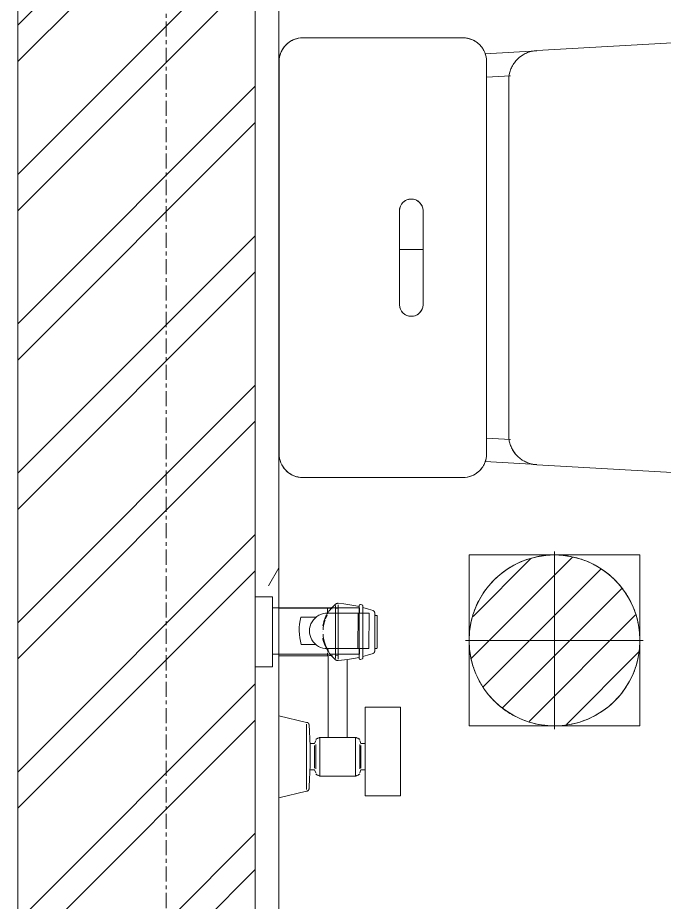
# Model space of a CAD drawing. Header units: millimetres. Extents: x -12746 to 995452, y -409013 to 338495.
# Drawn here: x -7239 to -6694, y -4205 to -3461 of the extents above; entities that cross this region are included whole.
import ezdxf

# ---------------------------------------------------------------- set-up
doc = ezdxf.new("R2010")
doc.units = ezdxf.units.MM
doc.linetypes.add('Grid Line', pattern=[22.225, 12.7, -3.175, 3.175, -3.175])
for name, color, linetype, lineweight in [('A-DETL-GENF', 92, 'Continuous', 9), ('A-WALL', 113, 'Continuous', 9), ('A-WALL-PATT', 111, 'Continuous', 18), ('P-SANR-FIXT', 6, 'Continuous', 9), ('S-GRID', 1, 'Continuous', 9)]:
    doc.layers.add(name, color=color, linetype=linetype, lineweight=lineweight)

# ---------------------------------------------------------------- blocks, each defined once
blk = doc.blocks.new('HANDSPRAY SHATTAF - Shattaf-V9-1st Floor FFL')
at = {"layer": 'P-SANR-FIXT'}
for p, q in [((-6978.04, -3957.83), (-7018.85, -3957.83)), ((-6978.04, -3957.83), (-6978.04, -3961.05)), ((-6969.35, -3957.83), (-6971.18, -3958.04)), ((-6971.17, -3955.6), (-6971.17, -3977.83)), ((-6969.15, -3954.94), (-6969.15, -3977.83)), ((-6969.15, -3963.66), (-6969.15, -3960.36)), ((-6951.26, -3977.83), (-6951.26, -3957.53)), ((-6950.28, -3954.77), (-6948.87, -3955.11)), ((-6948.26, -3977.83), (-6948.26, -3958.23)), ((-6978.19, -3963.69), (-6979.75, -3966.72)), ((-6978.04, -3961.06), (-6978.04, -3962.05)), ((-6936.76, -3963.83), (-6937.56, -3963.83)), ((-6936.26, -3966.98), (-6936.26, -3968.64)), ((-6936.26, -3968.64), (-6936.26, -3966.98)), ((-6936.26, -3968.33), (-6936.26, -3969.99)), ((-6936.26, -3969.99), (-6936.26, -3968.33)), ((-6936.26, -3968.36), (-6936.26, -3970.02)), ((-6936.26, -3970.02), (-6936.26, -3968.36)), ((-6936.26, -3971.86), (-6936.26, -3973.52)), ((-6936.26, -3973.52), (-6936.26, -3971.86)), ((-6936.26, -3972.01), (-6936.26, -3973.67)), ((-6936.26, -3973.67), (-6936.26, -3972.01)), ((-6936.26, -3972.19), (-6936.26, -3973.85)), ((-6936.26, -3973.85), (-6936.26, -3972.19)), ((-6936.26, -3973.36), (-6936.26, -3975.02)), ((-6936.26, -3975.02), (-6936.26, -3973.36)), ((-6936.26, -3973.58), (-6936.26, -3975.24)), ((-6936.26, -3975.24), (-6936.26, -3973.58)), ((-6982.03, -3977.83), (-6982.03, -3977.83)), ((-6982.03, -3977.83), (-6982.03, -3977.83)), ((-6971.17, -3977.83), (-6971.17, -4000.06)), ((-6969.15, -3977.83), (-6969.15, -3977.49)), ((-6969.15, -3977.83), (-6969.15, -4000.72)), ((-6951.26, -3998.13), (-6951.26, -3977.83)), ((-6948.26, -3992.33), (-6948.26, -3977.83)), ((-6936.26, -3977.83), (-6936.26, -3977)), ((-6936.26, -3977), (-6936.26, -3977.83)), ((-6936.26, -3977.83), (-6936.26, -3977)), ((-6936.26, -3977), (-6936.26, -3977.83)), ((-6936.26, -3977.83), (-6936.26, -3977)), ((-6936.26, -3977), (-6936.26, -3977.83)), ((-6936.26, -3977.83), (-6936.26, -3977)), ((-6936.26, -3977), (-6936.26, -3977.83)), ((-6936.26, -3977.83), (-6936.26, -3977)), ((-6936.26, -3977), (-6936.26, -3977.83)), ((-6936.26, -3977.83), (-6936.26, -3978.66)), ((-6936.26, -3978.66), (-6936.26, -3977.83)), ((-6936.26, -3977.83), (-6936.26, -3978.66)), ((-6936.26, -3978.66), (-6936.26, -3977.83)), ((-6936.26, -3977.83), (-6936.26, -3978.66)), ((-6936.26, -3978.66), (-6936.26, -3977.83)), ((-6936.26, -3977.83), (-6936.26, -3978.66)), ((-6936.26, -3978.66), (-6936.26, -3977.83)), ((-6936.26, -3977.83), (-6936.26, -3978.66)), ((-6936.26, -3978.66), (-6936.26, -3977.83)), ((-6936.26, -3980.42), (-6936.26, -3982.08)), ((-6936.26, -3982.08), (-6936.26, -3980.42)), ((-6936.26, -3980.64), (-6936.26, -3982.3)), ((-6936.26, -3982.3), (-6936.26, -3980.64)), ((-6936.26, -3981.81), (-6936.26, -3983.47)), ((-6936.26, -3983.47), (-6936.26, -3981.81)), ((-6936.26, -3981.99), (-6936.26, -3983.65)), ((-6936.26, -3983.65), (-6936.26, -3981.99)), ((-6936.26, -3982.14), (-6936.26, -3983.8)), ((-6936.26, -3983.8), (-6936.26, -3982.14)), ((-6936.26, -3985.64), (-6936.26, -3987.3)), ((-6936.26, -3987.3), (-6936.26, -3985.64)), ((-6936.26, -3985.67), (-6936.26, -3987.33)), ((-6936.26, -3987.33), (-6936.26, -3985.67)), ((-6936.26, -3987.02), (-6936.26, -3988.68)), ((-6936.26, -3988.68), (-6936.26, -3987.02)), ((-6978.04, -3995.47), (-6978.04, -3997.83)), ((-6971.18, -3997.62), (-6969.35, -3997.83)), ((-6969.15, -3996.31), (-6969.15, -3992)), ((-6937.56, -3991.83), (-6936.76, -3991.83)), ((-7018.85, -3997.83), (-6978.04, -3997.83)), ((-6948.87, -4000.55), (-6950.28, -4000.89)), ((-6916.47, -4041.1), (-6946.16, -4041.1)), ((-6946.16, -4046.88), (-6946.16, -4041.1)), ((-6916.47, -4041.1), (-6916.47, -4046.88)), ((-6995.57, -4053.9), (-7018.85, -4048.34)), ((-6946.16, -4105.17), (-6946.16, -4046.88)), ((-6916.47, -4046.88), (-6916.47, -4105.17)), ((-6995.57, -4055.32), (-6995.57, -4082.82)), ((-6988.85, -4071.82), (-6992.54, -4071.82)), ((-6987.85, -4069.28), (-6988.85, -4071.82)), ((-6969.35, -4066.57), (-6984.35, -4066.57)), ((-6984.35, -4082.82), (-6984.35, -4066.57)), ((-6954.35, -4066.57), (-6969.35, -4066.57)), ((-6954.35, -4082.82), (-6954.35, -4066.57)), ((-6949.85, -4071.82), (-6950.85, -4069.28)), ((-6946.16, -4071.82), (-6949.85, -4071.82)), ((-6992.54, -4082.82), (-6992.54, -4073.3)), ((-6988.85, -4082.82), (-6988.85, -4073.3)), ((-6987.85, -4082.82), (-6987.85, -4072.57)), ((-6987.85, -4082.82), (-6987.85, -4073.25)), ((-6950.85, -4082.82), (-6950.85, -4072.57)), ((-6950.85, -4082.82), (-6950.85, -4073.25)), ((-6949.85, -4082.82), (-6949.85, -4073.3)), ((-6995.57, -4082.82), (-6995.57, -4110.33)), ((-6992.54, -4092.35), (-6992.54, -4082.82)), ((-6988.85, -4092.35), (-6988.85, -4082.82)), ((-6987.85, -4092.39), (-6987.85, -4082.82)), ((-6987.85, -4093.07), (-6987.85, -4082.82)), ((-6984.35, -4099.07), (-6984.35, -4082.82)), ((-6954.35, -4099.07), (-6954.35, -4082.82)), ((-6950.85, -4093.07), (-6950.85, -4082.82)), ((-6950.85, -4092.39), (-6950.85, -4082.82)), ((-6949.85, -4092.35), (-6949.85, -4082.82)), ((-6992.54, -4093.82), (-6988.85, -4093.82)), ((-6988.85, -4093.82), (-6987.85, -4096.36)), ((-6950.85, -4096.36), (-6949.85, -4093.82)), ((-6949.85, -4093.82), (-6946.16, -4093.82)), ((-6984.35, -4099.07), (-6969.35, -4099.07)), ((-6969.35, -4099.07), (-6954.35, -4099.07)), ((-6946.16, -4115.65), (-6946.16, -4105.17)), ((-6916.47, -4105.17), (-6916.47, -4115.65)), ((-7018.85, -4117.3), (-6995.57, -4111.74)), ((-6946.16, -4115.66), (-6916.47, -4115.66))]:
    blk.add_line(p, q, dxfattribs=at)
at = {"layer": 'P-SANR-FIXT', "flags": 128}
for points in [[(-6982.03, -3972.76), (-6981.78, -3971.56), (-6981.49, -3970.37), (-6981.15, -3969.19), (-6980.77, -3968.02), (-6980.33, -3966.88), (-6979.85, -3965.75), (-6979.33, -3964.64), (-6978.76, -3963.55), (-6978.15, -3962.49), (-6977.5, -3961.45), (-6976.81, -3960.44), (-6976.08, -3959.46), (-6975.3, -3958.51), (-6974.5, -3957.58), (-6973.65, -3956.7), (-6972.77, -3955.84), (-6971.86, -3955.03), (-6971.17, -3954.46)], [(-6978.04, -3957.83), (-6977.24, -3957.85), (-6976.44, -3957.89), (-6975.65, -3957.97), (-6974.86, -3958.09), (-6974.07, -3958.23)], [(-6971.17, -3954.46), (-6971.09, -3954.38), (-6971.01, -3954.31), (-6970.93, -3954.25), (-6970.84, -3954.19), (-6970.75, -3954.13), (-6970.66, -3954.07), (-6970.57, -3954.02), (-6970.47, -3953.97), (-6970.38, -3953.93), (-6970.28, -3953.89), (-6970.18, -3953.85), (-6970.07, -3953.82), (-6969.97, -3953.79), (-6969.87, -3953.77), (-6969.76, -3953.75), (-6969.66, -3953.73), (-6969.55, -3953.72), (-6969.44, -3953.72), (-6969.34, -3953.71), (-6969.23, -3953.71), (-6969.15, -3953.72)], [(-6969.15, -3957.83), (-6969.25, -3957.83), (-6969.35, -3957.83)], [(-6969.15, -3953.72), (-6964.15, -3954.23), (-6959.18, -3954.94), (-6954.23, -3955.85), (-6951.26, -3956.49)], [(-6951.26, -3955.55), (-6951.26, -3955.52), (-6951.26, -3955.48), (-6951.26, -3955.45), (-6951.25, -3955.42), (-6951.25, -3955.39), (-6951.24, -3955.36), (-6951.23, -3955.33), (-6951.22, -3955.3), (-6951.21, -3955.27), (-6951.2, -3955.24), (-6951.19, -3955.21), (-6951.17, -3955.18), (-6951.16, -3955.15), (-6951.14, -3955.12), (-6951.12, -3955.1), (-6951.1, -3955.07), (-6951.08, -3955.04), (-6951.06, -3955.02), (-6951.04, -3955), (-6951.02, -3954.97), (-6951, -3954.95), (-6950.97, -3954.93), (-6950.95, -3954.91), (-6950.92, -3954.89), (-6950.9, -3954.87), (-6950.87, -3954.86), (-6950.84, -3954.84), (-6950.81, -3954.83), (-6950.78, -3954.81), (-6950.75, -3954.8), (-6950.72, -3954.79), (-6950.69, -3954.78), (-6950.66, -3954.77), (-6950.63, -3954.77), (-6950.6, -3954.76), (-6950.57, -3954.75), (-6950.54, -3954.75), (-6950.5, -3954.75), (-6950.47, -3954.75), (-6950.44, -3954.75), (-6950.41, -3954.75), (-6950.38, -3954.75), (-6950.34, -3954.76), (-6950.31, -3954.76), (-6950.28, -3954.77)], [(-6951.26, -3957.06), (-6951.26, -3956.76), (-6951.26, -3956.48), (-6951.26, -3956.24), (-6951.26, -3956.04), (-6951.26, -3955.87), (-6951.26, -3955.74), (-6951.26, -3955.64), (-6951.26, -3955.58), (-6951.26, -3955.55)], [(-6951.26, -3955.55), (-6951.26, -3955.57), (-6951.26, -3955.62), (-6951.26, -3955.71), (-6951.26, -3955.83), (-6951.26, -3955.99), (-6951.26, -3956.19), (-6951.26, -3956.42), (-6951.26, -3956.68), (-6951.26, -3956.98), (-6951.26, -3957.31), (-6951.26, -3957.67), (-6951.26, -3958.07), (-6951.26, -3958.49), (-6951.26, -3958.95), (-6951.26, -3959.44), (-6951.26, -3959.96), (-6951.26, -3960.5), (-6951.26, -3961.08), (-6951.26, -3961.68), (-6951.26, -3962.31), (-6951.26, -3962.96), (-6951.26, -3963.63), (-6951.26, -3964.33), (-6951.26, -3965.05), (-6951.26, -3965.79), (-6951.26, -3966.55), (-6951.26, -3967.33), (-6951.26, -3968.12), (-6951.26, -3968.93), (-6951.26, -3969.76), (-6951.26, -3970.59), (-6951.26, -3971.44), (-6951.26, -3972.3), (-6951.26, -3973.17), (-6951.26, -3974.04), (-6951.26, -3974.92), (-6951.26, -3975.81), (-6951.26, -3976.7), (-6951.26, -3977.59), (-6951.26, -3977.83)], [(-6948.87, -3955.11), (-6948.84, -3955.12), (-6948.81, -3955.12), (-6948.78, -3955.14), (-6948.75, -3955.15), (-6948.72, -3955.16), (-6948.69, -3955.17), (-6948.66, -3955.19), (-6948.64, -3955.21), (-6948.61, -3955.22), (-6948.58, -3955.24), (-6948.56, -3955.26), (-6948.53, -3955.28), (-6948.51, -3955.3), (-6948.49, -3955.33), (-6948.47, -3955.35), (-6948.45, -3955.38), (-6948.43, -3955.4), (-6948.41, -3955.43), (-6948.39, -3955.45), (-6948.37, -3955.48), (-6948.36, -3955.51), (-6948.34, -3955.54), (-6948.33, -3955.57), (-6948.32, -3955.6), (-6948.31, -3955.63), (-6948.3, -3955.66), (-6948.29, -3955.69), (-6948.28, -3955.72), (-6948.27, -3955.75), (-6948.27, -3955.78), (-6948.27, -3955.81), (-6948.26, -3955.84), (-6948.26, -3955.88), (-6948.26, -3955.88)], [(-6948.26, -3955.88), (-6948.26, -3955.9), (-6948.26, -3955.95), (-6948.26, -3956.04), (-6948.26, -3956.16), (-6948.26, -3956.32), (-6948.26, -3956.51), (-6948.26, -3956.74), (-6948.26, -3957), (-6948.26, -3957.29), (-6948.26, -3957.62), (-6948.26, -3957.97), (-6948.26, -3958.36), (-6948.26, -3958.78), (-6948.26, -3959.24), (-6948.26, -3959.72)], [(-6948.26, -3977.83), (-6948.26, -3976.95), (-6948.26, -3976.08), (-6948.26, -3975.2), (-6948.26, -3974.33), (-6948.26, -3973.47), (-6948.26, -3972.61), (-6948.26, -3971.77), (-6948.26, -3970.93), (-6948.26, -3970.1), (-6948.26, -3969.28), (-6948.26, -3968.48), (-6948.26, -3967.7), (-6948.26, -3966.93), (-6948.26, -3966.17), (-6948.26, -3965.44), (-6948.26, -3964.72), (-6948.26, -3964.03), (-6948.26, -3963.36), (-6948.26, -3962.71), (-6948.26, -3962.09), (-6948.26, -3961.49), (-6948.26, -3960.92), (-6948.26, -3960.37), (-6948.26, -3959.85), (-6948.26, -3959.36), (-6948.26, -3958.9), (-6948.26, -3958.47), (-6948.26, -3958.08), (-6948.26, -3957.71), (-6948.26, -3957.38), (-6948.26, -3957.07), (-6948.26, -3956.81), (-6948.26, -3956.57), (-6948.26, -3956.37), (-6948.26, -3956.2), (-6948.26, -3956.07), (-6948.26, -3955.97), (-6948.26, -3955.91), (-6948.26, -3955.89)], [(-6948.26, -3957.32), (-6943.44, -3958.66), (-6939.63, -3959.86)], [(-6939.63, -3959.86), (-6939.56, -3959.89), (-6939.48, -3959.92), (-6939.41, -3959.95), (-6939.34, -3959.99), (-6939.27, -3960.03), (-6939.2, -3960.07), (-6939.13, -3960.11), (-6939.07, -3960.16), (-6939, -3960.21), (-6938.94, -3960.26), (-6938.88, -3960.31), (-6938.83, -3960.37), (-6938.77, -3960.43), (-6938.72, -3960.49), (-6938.67, -3960.55), (-6938.62, -3960.62), (-6938.58, -3960.68), (-6938.54, -3960.75), (-6938.5, -3960.82), (-6938.46, -3960.89), (-6938.43, -3960.97), (-6938.4, -3961.04), (-6938.37, -3961.12), (-6938.35, -3961.19), (-6938.33, -3961.27), (-6938.31, -3961.35), (-6938.29, -3961.43), (-6938.28, -3961.51), (-6938.27, -3961.58), (-6938.27, -3961.66), (-6938.26, -3961.74), (-6938.26, -3961.76)], [(-6980.06, -3967.5), (-6980.9, -3970.18), (-6981.61, -3973.93), (-6981.79, -3975.9)], [(-6938.26, -3977.83), (-6938.26, -3977.19), (-6938.26, -3976.55), (-6938.26, -3975.91), (-6938.26, -3975.27), (-6938.26, -3974.64), (-6938.26, -3974.01), (-6938.26, -3973.39), (-6938.26, -3972.78), (-6938.26, -3972.17), (-6938.26, -3971.57), (-6938.26, -3970.99), (-6938.26, -3970.41), (-6938.26, -3969.85), (-6938.26, -3969.29), (-6938.26, -3968.76), (-6938.26, -3968.23), (-6938.26, -3967.73), (-6938.26, -3967.23), (-6938.26, -3966.76), (-6938.26, -3966.3), (-6938.26, -3965.86), (-6938.26, -3965.45), (-6938.26, -3965.05), (-6938.26, -3964.67), (-6938.26, -3964.31), (-6938.26, -3963.97), (-6938.26, -3963.66), (-6938.26, -3963.37), (-6938.26, -3963.1), (-6938.26, -3962.85), (-6938.26, -3962.63), (-6938.26, -3962.44), (-6938.26, -3962.26), (-6938.26, -3962.12), (-6938.26, -3962), (-6938.26, -3961.9), (-6938.26, -3961.83), (-6938.26, -3961.78), (-6938.26, -3961.76)], [(-6938.26, -3961.76), (-6938.26, -3961.77), (-6938.26, -3961.81), (-6938.26, -3961.88), (-6938.26, -3961.97), (-6938.26, -3962.08), (-6938.26, -3962.22), (-6938.26, -3962.39), (-6938.26, -3962.58), (-6938.26, -3962.79), (-6938.26, -3963.03), (-6938.26, -3963.29), (-6938.26, -3963.58), (-6938.26, -3963.89), (-6938.26, -3964.22), (-6938.26, -3964.57), (-6938.26, -3964.94), (-6938.26, -3965.34), (-6938.26, -3965.75), (-6938.26, -3966.18), (-6938.26, -3966.64), (-6938.26, -3967.1), (-6938.26, -3967.59), (-6938.26, -3968.1), (-6938.26, -3968.61), (-6938.26, -3969.15), (-6938.26, -3969.7), (-6938.26, -3970.26), (-6938.26, -3970.83), (-6938.26, -3971.41), (-6938.26, -3972.01), (-6938.26, -3972.61), (-6938.26, -3973.22), (-6938.26, -3973.84), (-6938.26, -3974.47), (-6938.26, -3975.1), (-6938.26, -3975.73), (-6938.26, -3976.37), (-6938.26, -3977.01), (-6938.26, -3977.66), (-6938.26, -3977.83)], [(-6938.26, -3963.13), (-6938.26, -3963.16), (-6938.26, -3963.19), (-6938.26, -3963.21), (-6938.25, -3963.24), (-6938.25, -3963.27), (-6938.24, -3963.3), (-6938.24, -3963.32), (-6938.23, -3963.35), (-6938.22, -3963.38), (-6938.21, -3963.4), (-6938.2, -3963.43), (-6938.18, -3963.45), (-6938.17, -3963.48), (-6938.16, -3963.5), (-6938.14, -3963.53), (-6938.13, -3963.55), (-6938.11, -3963.57), (-6938.09, -3963.59), (-6938.07, -3963.61), (-6938.05, -3963.63), (-6938.03, -3963.65), (-6938.01, -3963.67), (-6937.99, -3963.69), (-6937.97, -3963.7), (-6937.94, -3963.72), (-6937.92, -3963.73), (-6937.89, -3963.75), (-6937.87, -3963.76), (-6937.84, -3963.77), (-6937.82, -3963.78), (-6937.79, -3963.79), (-6937.76, -3963.8), (-6937.74, -3963.81), (-6937.71, -3963.81), (-6937.68, -3963.82), (-6937.66, -3963.82), (-6937.63, -3963.83), (-6937.6, -3963.83), (-6937.57, -3963.83), (-6937.56, -3963.83)], [(-6936.76, -3963.83), (-6936.74, -3963.83), (-6936.72, -3963.83), (-6936.7, -3963.83), (-6936.68, -3963.84), (-6936.66, -3963.84), (-6936.64, -3963.84), (-6936.62, -3963.85), (-6936.61, -3963.86), (-6936.59, -3963.86), (-6936.57, -3963.87), (-6936.55, -3963.88), (-6936.53, -3963.89), (-6936.51, -3963.9), (-6936.5, -3963.91), (-6936.48, -3963.92), (-6936.46, -3963.93), (-6936.45, -3963.94), (-6936.43, -3963.95), (-6936.42, -3963.97), (-6936.4, -3963.98), (-6936.39, -3964), (-6936.38, -3964.01), (-6936.37, -3964.03), (-6936.35, -3964.04), (-6936.34, -3964.06), (-6936.33, -3964.08), (-6936.32, -3964.09), (-6936.31, -3964.11), (-6936.3, -3964.13), (-6936.3, -3964.15), (-6936.29, -3964.17), (-6936.28, -3964.19), (-6936.28, -3964.21), (-6936.27, -3964.23), (-6936.27, -3964.25), (-6936.27, -3964.26), (-6936.26, -3964.28), (-6936.26, -3964.3), (-6936.26, -3964.32), (-6936.26, -3964.33)], [(-6936.26, -3977.83), (-6936.26, -3977.29), (-6936.26, -3976.75), (-6936.26, -3976.21), (-6936.26, -3975.68), (-6936.26, -3975.15), (-6936.26, -3974.62), (-6936.26, -3974.1), (-6936.26, -3973.58), (-6936.26, -3973.07), (-6936.26, -3972.57), (-6936.26, -3972.08), (-6936.26, -3971.6), (-6936.26, -3971.12), (-6936.26, -3970.66), (-6936.26, -3970.21), (-6936.26, -3969.77), (-6936.26, -3969.34), (-6936.26, -3968.93), (-6936.26, -3968.53), (-6936.26, -3968.15), (-6936.26, -3967.78), (-6936.26, -3967.43), (-6936.26, -3967.09), (-6936.26, -3966.77), (-6936.26, -3966.47), (-6936.26, -3966.19), (-6936.26, -3965.92), (-6936.26, -3965.68), (-6936.26, -3965.45), (-6936.26, -3965.25), (-6936.26, -3965.06), (-6936.26, -3964.9), (-6936.26, -3964.75), (-6936.26, -3964.63), (-6936.26, -3964.53), (-6936.26, -3964.45), (-6936.26, -3964.39), (-6936.26, -3964.35), (-6936.26, -3964.33)], [(-6936.26, -3964.33), (-6936.26, -3964.34), (-6936.26, -3964.37), (-6936.26, -3964.43), (-6936.26, -3964.5), (-6936.26, -3964.6), (-6936.26, -3964.72), (-6936.26, -3964.86), (-6936.26, -3965.02), (-6936.26, -3965.2), (-6936.26, -3965.4), (-6936.26, -3965.62), (-6936.26, -3965.86), (-6936.26, -3966.11), (-6936.26, -3966.39), (-6936.26, -3966.69), (-6936.26, -3967), (-6936.26, -3967.33), (-6936.26, -3967.68), (-6936.26, -3968.04), (-6936.26, -3968.42), (-6936.26, -3968.82), (-6936.26, -3969.23), (-6936.26, -3969.65), (-6936.26, -3970.09), (-6936.26, -3970.54), (-6936.26, -3971), (-6936.26, -3971.47), (-6936.26, -3971.95), (-6936.26, -3972.44), (-6936.26, -3972.94), (-6936.26, -3973.45), (-6936.26, -3973.96), (-6936.26, -3974.48), (-6936.26, -3975.01), (-6936.26, -3975.54), (-6936.26, -3976.07), (-6936.26, -3976.61), (-6936.26, -3977.14), (-6936.26, -3977.68), (-6936.26, -3977.83)], [(-6971.17, -4001.21), (-6972.11, -4000.41), (-6973.01, -3999.59), (-6973.88, -3998.72), (-6974.72, -3997.83), (-6975.52, -3996.9), (-6976.28, -3995.94), (-6977, -3994.95), (-6977.68, -3993.93), (-6978.33, -3992.88), (-6978.92, -3991.81), (-6979.48, -3990.72), (-6979.99, -3989.6), (-6980.46, -3988.47), (-6980.88, -3987.32), (-6981.25, -3986.15), (-6981.58, -3984.97), (-6981.86, -3983.78), (-6982.03, -3982.9)], [(-6981.79, -3979.76), (-6981.61, -3981.73), (-6980.9, -3985.48), (-6979.75, -3988.94), (-6978.19, -3991.97), (-6977.23, -3993.36)], [(-6951.26, -3977.83), (-6951.26, -3978.72), (-6951.26, -3979.61), (-6951.26, -3980.5), (-6951.26, -3981.38), (-6951.26, -3982.26), (-6951.26, -3983.13), (-6951.26, -3983.99), (-6951.26, -3984.84), (-6951.26, -3985.68), (-6951.26, -3986.51), (-6951.26, -3987.32), (-6951.26, -3988.12), (-6951.26, -3988.9), (-6951.26, -3989.67), (-6951.26, -3990.41), (-6951.26, -3991.14), (-6951.26, -3991.84), (-6951.26, -3992.52), (-6951.26, -3993.18), (-6951.26, -3993.81), (-6951.26, -3994.42), (-6951.26, -3995), (-6951.26, -3995.56), (-6951.26, -3996.08), (-6951.26, -3996.58), (-6951.26, -3997.05), (-6951.26, -3997.48), (-6951.26, -3997.89), (-6951.26, -3998.26), (-6951.26, -3998.6), (-6951.26, -3998.9), (-6951.26, -3999.18), (-6951.26, -3999.42), (-6951.26, -3999.62), (-6951.26, -3999.79), (-6951.26, -3999.92), (-6951.26, -4000.02), (-6951.26, -4000.08), (-6951.26, -4000.11)], [(-6948.26, -3999.78), (-6948.26, -3999.76), (-6948.26, -3999.71), (-6948.26, -3999.62), (-6948.26, -3999.5), (-6948.26, -3999.34), (-6948.26, -3999.15), (-6948.26, -3998.92), (-6948.26, -3998.66), (-6948.26, -3998.37), (-6948.26, -3998.04), (-6948.26, -3997.69), (-6948.26, -3997.3), (-6948.26, -3996.88), (-6948.26, -3996.42), (-6948.26, -3995.94), (-6948.26, -3995.43), (-6948.26, -3994.89), (-6948.26, -3994.33), (-6948.26, -3993.74), (-6948.26, -3993.12), (-6948.26, -3992.48), (-6948.26, -3991.81), (-6948.26, -3991.13), (-6948.26, -3990.42), (-6948.26, -3989.69), (-6948.26, -3988.94), (-6948.26, -3988.17), (-6948.26, -3987.39), (-6948.26, -3986.59), (-6948.26, -3985.78), (-6948.26, -3984.96), (-6948.26, -3984.12), (-6948.26, -3983.28), (-6948.26, -3982.42), (-6948.26, -3981.56), (-6948.26, -3980.69), (-6948.26, -3979.82), (-6948.26, -3978.94), (-6948.26, -3978.07), (-6948.26, -3977.83)], [(-6938.26, -3977.83), (-6938.26, -3978.47), (-6938.26, -3979.11), (-6938.26, -3979.75), (-6938.26, -3980.39), (-6938.26, -3981.02), (-6938.26, -3981.65), (-6938.26, -3982.27), (-6938.26, -3982.88), (-6938.26, -3983.49), (-6938.26, -3984.09), (-6938.26, -3984.67), (-6938.26, -3985.25), (-6938.26, -3985.81), (-6938.26, -3986.37), (-6938.26, -3986.9), (-6938.26, -3987.43), (-6938.26, -3987.93), (-6938.26, -3988.43), (-6938.26, -3988.9), (-6938.26, -3989.36), (-6938.26, -3989.8), (-6938.26, -3990.21), (-6938.26, -3990.61), (-6938.26, -3990.99), (-6938.26, -3991.35), (-6938.26, -3991.69), (-6938.26, -3992), (-6938.26, -3992.29), (-6938.26, -3992.56), (-6938.26, -3992.81), (-6938.26, -3993.03), (-6938.26, -3993.22), (-6938.26, -3993.4), (-6938.26, -3993.54), (-6938.26, -3993.66), (-6938.26, -3993.76), (-6938.26, -3993.83), (-6938.26, -3993.88), (-6938.26, -3993.9)], [(-6938.26, -3993.9), (-6938.26, -3993.89), (-6938.26, -3993.85), (-6938.26, -3993.78), (-6938.26, -3993.69), (-6938.26, -3993.58), (-6938.26, -3993.44), (-6938.26, -3993.27), (-6938.26, -3993.08), (-6938.26, -3992.87), (-6938.26, -3992.63), (-6938.26, -3992.37), (-6938.26, -3992.08), (-6938.26, -3991.77), (-6938.26, -3991.44), (-6938.26, -3991.09), (-6938.26, -3990.72), (-6938.26, -3990.32), (-6938.26, -3989.91), (-6938.26, -3989.48), (-6938.26, -3989.03), (-6938.26, -3988.56), (-6938.26, -3988.07), (-6938.26, -3987.56), (-6938.26, -3987.05), (-6938.26, -3986.51), (-6938.26, -3985.96), (-6938.26, -3985.4), (-6938.26, -3984.83), (-6938.26, -3984.25), (-6938.26, -3983.65), (-6938.26, -3983.05), (-6938.26, -3982.44), (-6938.26, -3981.82), (-6938.26, -3981.19), (-6938.26, -3980.56), (-6938.26, -3979.93), (-6938.26, -3979.29), (-6938.26, -3978.65), (-6938.26, -3978), (-6938.26, -3977.83)], [(-6936.26, -3977.83), (-6936.26, -3978.37), (-6936.26, -3978.91), (-6936.26, -3979.45), (-6936.26, -3979.98), (-6936.26, -3980.51), (-6936.26, -3981.04), (-6936.26, -3981.56), (-6936.26, -3982.08), (-6936.26, -3982.59), (-6936.26, -3983.09), (-6936.26, -3983.58), (-6936.26, -3984.06), (-6936.26, -3984.54), (-6936.26, -3985), (-6936.26, -3985.45), (-6936.26, -3985.89), (-6936.26, -3986.32), (-6936.26, -3986.73), (-6936.26, -3987.13), (-6936.26, -3987.51), (-6936.26, -3987.88), (-6936.26, -3988.24), (-6936.26, -3988.57), (-6936.26, -3988.89), (-6936.26, -3989.19), (-6936.26, -3989.47), (-6936.26, -3989.74), (-6936.26, -3989.98), (-6936.26, -3990.21), (-6936.26, -3990.41), (-6936.26, -3990.6), (-6936.26, -3990.76), (-6936.26, -3990.91), (-6936.26, -3991.03), (-6936.26, -3991.13), (-6936.26, -3991.21), (-6936.26, -3991.27), (-6936.26, -3991.31), (-6936.26, -3991.33)], [(-6936.26, -3991.33), (-6936.26, -3991.32), (-6936.26, -3991.29), (-6936.26, -3991.23), (-6936.26, -3991.16), (-6936.26, -3991.06), (-6936.26, -3990.94), (-6936.26, -3990.8), (-6936.26, -3990.64), (-6936.26, -3990.46), (-6936.26, -3990.26), (-6936.26, -3990.04), (-6936.26, -3989.8), (-6936.26, -3989.55), (-6936.26, -3989.27), (-6936.26, -3988.97), (-6936.26, -3988.66), (-6936.26, -3988.33), (-6936.26, -3987.98), (-6936.26, -3987.62), (-6936.26, -3987.24), (-6936.26, -3986.84), (-6936.26, -3986.43), (-6936.26, -3986.01), (-6936.26, -3985.57), (-6936.26, -3985.12), (-6936.26, -3984.66), (-6936.26, -3984.19), (-6936.26, -3983.71), (-6936.26, -3983.22), (-6936.26, -3982.72), (-6936.26, -3982.21), (-6936.26, -3981.7), (-6936.26, -3981.18), (-6936.26, -3980.65), (-6936.26, -3980.12), (-6936.26, -3979.59), (-6936.26, -3979.05), (-6936.26, -3978.52), (-6936.26, -3977.98), (-6936.26, -3977.83)], [(-6973.93, -3997.4), (-6974.71, -3997.55), (-6975.5, -3997.67), (-6976.3, -3997.75), (-6977.1, -3997.81), (-6977.9, -3997.83), (-6978.04, -3997.83)], [(-6977.35, -4066.79), (-6977.35, -4065.25), (-6977.35, -4063.64), (-6977.35, -4061.99), (-6977.35, -4060.28), (-6977.35, -4058.52), (-6977.35, -4056.72), (-6977.35, -4054.87), (-6977.35, -4052.99), (-6977.35, -4051.07), (-6977.35, -4049.11), (-6977.35, -4047.13), (-6977.35, -4045.11), (-6977.35, -4043.07), (-6977.35, -4041.01), (-6977.35, -4038.94), (-6977.35, -4036.85), (-6977.35, -4034.74), (-6977.35, -4032.63), (-6977.35, -4030.52), (-6977.35, -4028.41), (-6977.35, -4026.29), (-6977.35, -4024.19), (-6977.35, -4022.09), (-6977.35, -4020), (-6977.35, -4017.94), (-6977.35, -4015.89), (-6977.35, -4013.86), (-6977.35, -4011.86), (-6977.35, -4009.88), (-6977.35, -4007.94), (-6977.35, -4006.04), (-6977.35, -4004.17), (-6977.35, -4002.35), (-6977.35, -4000.56), (-6977.35, -3998.83), (-6977.35, -3997.61)], [(-6948.26, -3994.17), (-6948.26, -3994.74), (-6948.26, -3995.29), (-6948.26, -3995.81), (-6948.26, -3996.3), (-6948.26, -3996.76), (-6948.26, -3997.19), (-6948.26, -3997.58), (-6948.26, -3997.95), (-6948.26, -3998.28), (-6948.26, -3998.59), (-6948.26, -3998.85), (-6948.26, -3999.09), (-6948.26, -3999.29), (-6948.26, -3999.46), (-6948.26, -3999.59), (-6948.26, -3999.69), (-6948.26, -3999.75), (-6948.26, -3999.77)], [(-6939.63, -3995.8), (-6944.4, -3997.29), (-6948.26, -3998.34)], [(-6938.26, -3993.9), (-6938.27, -3993.98), (-6938.27, -3994.06), (-6938.28, -3994.14), (-6938.29, -3994.22), (-6938.3, -3994.3), (-6938.32, -3994.37), (-6938.34, -3994.45), (-6938.37, -3994.53), (-6938.39, -3994.6), (-6938.42, -3994.68), (-6938.45, -3994.75), (-6938.49, -3994.82), (-6938.53, -3994.89), (-6938.57, -3994.96), (-6938.61, -3995.03), (-6938.66, -3995.09), (-6938.71, -3995.16), (-6938.76, -3995.22), (-6938.81, -3995.28), (-6938.87, -3995.33), (-6938.93, -3995.39), (-6938.99, -3995.44), (-6939.05, -3995.49), (-6939.12, -3995.54), (-6939.18, -3995.58), (-6939.25, -3995.62), (-6939.32, -3995.66), (-6939.39, -3995.7), (-6939.47, -3995.73), (-6939.54, -3995.76), (-6939.61, -3995.79), (-6939.63, -3995.8)], [(-6937.56, -3991.83), (-6937.59, -3991.83), (-6937.62, -3991.83), (-6937.65, -3991.84), (-6937.68, -3991.84), (-6937.7, -3991.84), (-6937.73, -3991.85), (-6937.76, -3991.86), (-6937.78, -3991.87), (-6937.81, -3991.87), (-6937.84, -3991.89), (-6937.86, -3991.9), (-6937.89, -3991.91), (-6937.91, -3991.92), (-6937.94, -3991.94), (-6937.96, -3991.95), (-6937.98, -3991.97), (-6938, -3991.99), (-6938.03, -3992), (-6938.05, -3992.02), (-6938.07, -3992.04), (-6938.08, -3992.06), (-6938.1, -3992.08), (-6938.12, -3992.11), (-6938.14, -3992.13), (-6938.15, -3992.15), (-6938.17, -3992.18), (-6938.18, -3992.2), (-6938.19, -3992.23), (-6938.21, -3992.25), (-6938.22, -3992.28), (-6938.23, -3992.3), (-6938.23, -3992.33), (-6938.24, -3992.36), (-6938.25, -3992.38), (-6938.25, -3992.41), (-6938.26, -3992.44), (-6938.26, -3992.47), (-6938.26, -3992.49), (-6938.26, -3992.52), (-6938.26, -3992.53)], [(-6936.26, -3991.33), (-6936.26, -3991.35), (-6936.26, -3991.37), (-6936.27, -3991.39), (-6936.27, -3991.41), (-6936.27, -3991.43), (-6936.28, -3991.45), (-6936.28, -3991.47), (-6936.29, -3991.49), (-6936.29, -3991.51), (-6936.3, -3991.52), (-6936.31, -3991.54), (-6936.32, -3991.56), (-6936.33, -3991.58), (-6936.34, -3991.6), (-6936.35, -3991.61), (-6936.36, -3991.63), (-6936.37, -3991.64), (-6936.39, -3991.66), (-6936.4, -3991.67), (-6936.41, -3991.69), (-6936.43, -3991.7), (-6936.44, -3991.72), (-6936.46, -3991.73), (-6936.48, -3991.74), (-6936.49, -3991.75), (-6936.51, -3991.76), (-6936.53, -3991.77), (-6936.55, -3991.78), (-6936.56, -3991.79), (-6936.58, -3991.8), (-6936.6, -3991.8), (-6936.62, -3991.81), (-6936.64, -3991.81), (-6936.66, -3991.82), (-6936.68, -3991.82), (-6936.7, -3991.83), (-6936.72, -3991.83), (-6936.74, -3991.83), (-6936.76, -3991.83), (-6936.76, -3991.83)], [(-6969.15, -4001.94), (-6969.25, -4001.95), (-6969.36, -4001.95), (-6969.47, -4001.94), (-6969.57, -4001.94), (-6969.68, -4001.92), (-6969.79, -4001.91), (-6969.89, -4001.89), (-6969.99, -4001.86), (-6970.1, -4001.83), (-6970.2, -4001.8), (-6970.3, -4001.76), (-6970.4, -4001.72), (-6970.49, -4001.68), (-6970.59, -4001.63), (-6970.68, -4001.58), (-6970.77, -4001.52), (-6970.86, -4001.46), (-6970.95, -4001.4), (-6971.03, -4001.33), (-6971.11, -4001.26), (-6971.17, -4001.21)], [(-6969.35, -3997.83), (-6969.25, -3997.83), (-6969.15, -3997.83)], [(-6951.26, -3999.17), (-6956.18, -4000.2), (-6961.14, -4001.03), (-6966.12, -4001.66), (-6969.15, -4001.94)], [(-6961.35, -4001.38), (-6961.35, -4003.18), (-6961.35, -4005.03), (-6961.35, -4006.91), (-6961.35, -4008.83), (-6961.35, -4010.79), (-6961.35, -4012.77), (-6961.35, -4014.79), (-6961.35, -4016.83), (-6961.35, -4018.89), (-6961.35, -4020.96), (-6961.35, -4023.05), (-6961.35, -4025.16), (-6961.35, -4027.26), (-6961.35, -4029.38), (-6961.35, -4031.49), (-6961.35, -4033.61), (-6961.35, -4035.71), (-6961.35, -4037.81), (-6961.35, -4039.9), (-6961.35, -4041.96), (-6961.35, -4044.01), (-6961.35, -4046.04), (-6961.35, -4048.04), (-6961.35, -4050.02), (-6961.35, -4051.96), (-6961.35, -4053.86), (-6961.35, -4055.73), (-6961.35, -4057.55), (-6961.35, -4059.34), (-6961.35, -4061.07), (-6961.35, -4062.75), (-6961.35, -4064.39), (-6961.35, -4065.96)], [(-6951.26, -4000.11), (-6951.26, -4000.09), (-6951.26, -4000.04), (-6951.26, -3999.95), (-6951.26, -3999.83), (-6951.26, -3999.67), (-6951.26, -3999.47), (-6951.26, -3999.24), (-6951.26, -3998.98), (-6951.26, -3998.68), (-6951.26, -3998.35)], [(-6950.28, -4000.89), (-6950.31, -4000.9), (-6950.34, -4000.9), (-6950.37, -4000.91), (-6950.41, -4000.91), (-6950.44, -4000.91), (-6950.47, -4000.91), (-6950.5, -4000.91), (-6950.53, -4000.91), (-6950.57, -4000.91), (-6950.6, -4000.9), (-6950.63, -4000.9), (-6950.66, -4000.89), (-6950.69, -4000.88), (-6950.72, -4000.87), (-6950.75, -4000.86), (-6950.78, -4000.85), (-6950.81, -4000.83), (-6950.84, -4000.82), (-6950.87, -4000.8), (-6950.89, -4000.79), (-6950.92, -4000.77), (-6950.95, -4000.75), (-6950.97, -4000.73), (-6951, -4000.71), (-6951.02, -4000.69), (-6951.04, -4000.66), (-6951.06, -4000.64), (-6951.08, -4000.62), (-6951.1, -4000.59), (-6951.12, -4000.56), (-6951.14, -4000.54), (-6951.16, -4000.51), (-6951.17, -4000.48), (-6951.19, -4000.45), (-6951.2, -4000.42), (-6951.21, -4000.4), (-6951.22, -4000.36), (-6951.23, -4000.33), (-6951.24, -4000.3), (-6951.25, -4000.27), (-6951.25, -4000.24), (-6951.26, -4000.21), (-6951.26, -4000.18), (-6951.26, -4000.15), (-6951.26, -4000.11)], [(-6948.26, -3999.78), (-6948.26, -3999.81), (-6948.26, -3999.84), (-6948.27, -3999.87), (-6948.27, -3999.9), (-6948.28, -3999.94), (-6948.29, -3999.97), (-6948.29, -4000), (-6948.3, -4000.03), (-6948.31, -4000.06), (-6948.33, -4000.09), (-6948.34, -4000.12), (-6948.35, -4000.15), (-6948.37, -4000.17), (-6948.38, -4000.2), (-6948.4, -4000.23), (-6948.42, -4000.25), (-6948.44, -4000.28), (-6948.46, -4000.3), (-6948.48, -4000.33), (-6948.51, -4000.35), (-6948.53, -4000.37), (-6948.55, -4000.39), (-6948.58, -4000.41), (-6948.6, -4000.43), (-6948.63, -4000.45), (-6948.66, -4000.47), (-6948.69, -4000.48), (-6948.71, -4000.5), (-6948.74, -4000.51), (-6948.77, -4000.52), (-6948.8, -4000.53), (-6948.83, -4000.54), (-6948.86, -4000.55), (-6948.87, -4000.55)], [(-6995.57, -4053.9), (-6995.49, -4053.9), (-6995.41, -4053.91), (-6995.33, -4053.92), (-6995.25, -4053.93), (-6995.17, -4053.94), (-6995.09, -4053.96), (-6995.02, -4053.98), (-6994.94, -4054), (-6994.87, -4054.03), (-6994.79, -4054.06), (-6994.72, -4054.09), (-6994.65, -4054.13), (-6994.58, -4054.17), (-6994.51, -4054.21), (-6994.44, -4054.25), (-6994.38, -4054.3), (-6994.31, -4054.35), (-6994.25, -4054.4), (-6994.19, -4054.45), (-6994.14, -4054.51), (-6994.08, -4054.57), (-6994.03, -4054.63), (-6993.98, -4054.69), (-6993.93, -4054.75), (-6993.89, -4054.82), (-6993.85, -4054.89), (-6993.81, -4054.96), (-6993.77, -4055.03), (-6993.74, -4055.1), (-6993.71, -4055.18), (-6993.68, -4055.25), (-6993.65, -4055.33), (-6993.63, -4055.4), (-6993.61, -4055.48), (-6993.6, -4055.56), (-6993.59, -4055.64), (-6993.58, -4055.72), (-6993.58, -4055.75)], [(-6993.58, -4055.75), (-6992.61, -4073.73), (-6992.54, -4075.83)], [(-6987.85, -4068.32), (-6987.53, -4068.08), (-6987.2, -4067.86), (-6986.86, -4067.64), (-6986.52, -4067.44), (-6986.16, -4067.26), (-6985.8, -4067.09), (-6985.43, -4066.93), (-6985.06, -4066.79), (-6984.68, -4066.67), (-6984.35, -4066.57)], [(-6954.35, -4066.57), (-6953.97, -4066.68), (-6953.59, -4066.81), (-6953.22, -4066.96), (-6952.85, -4067.11), (-6952.49, -4067.29), (-6952.14, -4067.47), (-6951.79, -4067.68), (-6951.45, -4067.89), (-6951.12, -4068.12), (-6950.85, -4068.32)], [(-6992.54, -4089.82), (-6993.43, -4107.79), (-6993.58, -4109.89)], [(-6984.35, -4099.07), (-6984.74, -4098.96), (-6985.12, -4098.83), (-6985.49, -4098.69), (-6985.86, -4098.53), (-6986.22, -4098.36), (-6986.57, -4098.17), (-6986.92, -4097.97), (-6987.25, -4097.75), (-6987.58, -4097.52), (-6987.85, -4097.32)], [(-6950.85, -4097.32), (-6951.17, -4097.56), (-6951.5, -4097.79), (-6951.84, -4098), (-6952.19, -4098.2), (-6952.54, -4098.38), (-6952.91, -4098.55), (-6953.27, -4098.71), (-6953.65, -4098.85), (-6954.03, -4098.98), (-6954.35, -4099.07)], [(-6993.58, -4109.89), (-6993.58, -4109.97), (-6993.59, -4110.05), (-6993.61, -4110.13), (-6993.62, -4110.21), (-6993.64, -4110.28), (-6993.67, -4110.36), (-6993.69, -4110.44), (-6993.72, -4110.51), (-6993.76, -4110.58), (-6993.79, -4110.65), (-6993.83, -4110.73), (-6993.87, -4110.79), (-6993.91, -4110.86), (-6993.96, -4110.93), (-6994.01, -4110.99), (-6994.06, -4111.05), (-6994.11, -4111.11), (-6994.17, -4111.17), (-6994.23, -4111.22), (-6994.29, -4111.28), (-6994.35, -4111.33), (-6994.41, -4111.37), (-6994.48, -4111.42), (-6994.55, -4111.46), (-6994.62, -4111.5), (-6994.69, -4111.54), (-6994.76, -4111.57), (-6994.83, -4111.6), (-6994.91, -4111.63), (-6994.98, -4111.65), (-6995.06, -4111.68), (-6995.14, -4111.7), (-6995.22, -4111.71), (-6995.3, -4111.72), (-6995.38, -4111.73), (-6995.46, -4111.74), (-6995.54, -4111.74), (-6995.57, -4111.74)]]:
    blk.add_lwpolyline(points, dxfattribs=at)
blk = doc.blocks.new('Water_Closet_Toilet_19179 - 540 x 360mm-V10-1st Floor FFL')
at = {"layer": 'P-SANR-FIXT'}
for p, q in [((0, 154.9), (-145, 154.9)), ((145, 154.9), (0, 154.9)), ((-185, 134.9), (-185, 0.12)), ((185, 0.12), (185, 134.9)), ((185.04, 134.9), (185.02, 135.7)), ((-39.66, 53.61), (39.66, 53.61)), ((6.88, 53.61), (-39.66, 53.61)), ((6.88, 33.61), (6.88, 53.61)), ((39.66, 53.61), (6.88, 53.61)), ((6.88, 53.61), (6.88, 33.61)), ((6.88, 33.61), (6.88, 53.61)), ((-39.66, 33.61), (39.66, 33.61)), ((-39.66, 33.61), (6.88, 33.61)), ((6.88, 33.61), (39.66, 33.61)), ((-185.04, 0.12), (-185.02, -0.68)), ((-171.49, -18.69), (-173.95, -62.02)), ((-152.97, -39.87), (-151.83, -19.88)), ((-145, -19.88), (145, -19.88)), ((151.83, -19.88), (152.97, -39.87)), ((173.95, -62.02), (171.49, -18.66)), ((-163.41, -42.79), (-164.23, -43.37)), ((149.3, -38.42), (-149.3, -38.42)), ((169.1, -48.16), (168.47, -47.38)), ((-174.26, -62), (-189.69, -333.9)), ((189.69, -333.9), (174.26, -62))]:
    blk.add_line(p, q, dxfattribs=at)
at = {"layer": 'P-SANR-FIXT', "flags": 128}
for points in [[(-165, 154.9), (-158.68, 154.9), (-151.95, 154.9), (-145, 154.9)], [(145, 154.9), (151.95, 154.9), (158.68, 154.9), (165, 154.9)], [(-185.01, 135.92), (-185.03, 135.12), (-185.04, 134.9)], [(185.01, -0.9), (185.03, -0.1), (185.04, 0.12)], [(-145, -19.88), (-151.95, -19.88), (-158.68, -19.88), (-165, -19.88)], [(165, -19.88), (158.68, -19.88), (151.95, -19.88), (145, -19.88)], [(-149.3, -38.42), (-150.3, -38.44), (-151.29, -38.5), (-152.29, -38.6), (-153.28, -38.74), (-154.26, -38.92), (-155.24, -39.14), (-156.2, -39.4), (-157.16, -39.69), (-158.1, -40.02), (-159.03, -40.4), (-159.94, -40.8), (-160.84, -41.25), (-161.72, -41.73), (-162.58, -42.24), (-163.41, -42.79), (-164.23, -43.37), (-165.02, -43.98), (-165.78, -44.63), (-166.52, -45.3), (-167.23, -46), (-167.91, -46.74), (-168.56, -47.49), (-169.19, -48.28), (-169.78, -49.08), (-170.33, -49.91), (-170.86, -50.77), (-171.34, -51.64), (-171.8, -52.53), (-172.22, -53.44), (-172.6, -54.36), (-172.94, -55.3), (-173.25, -56.25), (-173.51, -57.22), (-173.74, -58.19), (-173.93, -59.17), (-174.08, -60.16), (-174.19, -61.15), (-174.26, -62)], [(-149.3, -38.42), (-150.3, -38.44), (-151.29, -38.5), (-152.29, -38.6), (-153.28, -38.74), (-154.26, -38.92), (-155.24, -39.14)], [(174.26, -62), (174.18, -61.01), (174.06, -60.01), (173.91, -59.03), (173.71, -58.05), (173.48, -57.07), (173.2, -56.11), (172.89, -55.16), (172.54, -54.22), (172.16, -53.3), (171.73, -52.4), (171.27, -51.51), (170.78, -50.64), (170.25, -49.79), (169.69, -48.96), (169.1, -48.16), (168.47, -47.38), (167.81, -46.63), (167.13, -45.9), (166.41, -45.2), (165.67, -44.53), (164.9, -43.89), (164.11, -43.28), (163.29, -42.71), (162.45, -42.16), (161.59, -41.65), (160.71, -41.18), (159.81, -40.74), (158.89, -40.34), (157.96, -39.97), (157.02, -39.64), (156.06, -39.35), (155.09, -39.1), (154.12, -38.89), (153.13, -38.72), (152.14, -38.58), (151.15, -38.49), (150.15, -38.44), (149.3, -38.42)], [(155.09, -39.1), (154.12, -38.89), (153.13, -38.72), (152.14, -38.58), (151.15, -38.49), (150.15, -38.44), (149.3, -38.42)], [(-173.25, -56.25), (-173.51, -57.22), (-173.74, -58.19), (-173.93, -59.17), (-174.08, -60.16), (-174.19, -61.15), (-174.26, -62)], [(174.26, -62), (174.18, -61.01), (174.06, -60.01), (173.91, -59.03), (173.71, -58.05), (173.48, -57.07), (173.2, -56.11)], [(-189.69, -333.9), (-189.97, -341.49), (-189.95, -349.09), (-189.62, -356.68), (-188.99, -364.26), (-188.05, -371.8), (-186.82, -379.3), (-185.28, -386.74), (-183.45, -394.12), (-181.33, -401.41), (-178.91, -408.62), (-176.21, -415.72), (-173.23, -422.71), (-169.97, -429.58), (-166.44, -436.31), (-162.64, -442.89), (-158.59, -449.31), (-154.27, -455.57), (-149.72, -461.65), (-144.92, -467.55), (-139.89, -473.24), (-134.63, -478.73), (-129.17, -484.01), (-123.49, -489.07), (-117.62, -493.89), (-111.56, -498.47), (-105.32, -502.81), (-98.91, -506.9), (-92.34, -510.72), (-85.63, -514.28), (-78.78, -517.57), (-71.8, -520.58), (-64.71, -523.31), (-57.51, -525.76), (-50.22, -527.91), (-42.86, -529.77), (-35.42, -531.34), (-27.93, -532.61), (-20.39, -533.57), (-12.82, -534.24), (-5.23, -534.6), (2.37, -534.65), (9.97, -534.41), (17.55, -533.86), (25.1, -533), (32.61, -531.85), (40.07, -530.4), (47.46, -528.65), (54.78, -526.6), (62.01, -524.26), (69.15, -521.64), (76.17, -518.73), (83.07, -515.55), (89.83, -512.09), (96.46, -508.36), (102.93, -504.38), (109.23, -500.13), (115.36, -495.64), (121.31, -490.91), (127.06, -485.94), (132.6, -480.74), (137.94, -475.33), (143.05, -469.71), (147.94, -463.89), (152.59, -457.88), (156.99, -451.69), (161.15, -445.32), (165.04, -438.8), (168.68, -432.12), (172.04, -425.31), (175.13, -418.36), (177.93, -411.3), (180.46, -404.13), (182.69, -396.87), (184.63, -389.52), (186.28, -382.1), (187.62, -374.62), (188.67, -367.1), (189.42, -359.53), (189.86, -351.95), (190, -344.35), (189.83, -336.75), (189.69, -333.9)], [(-189.69, -333.9), (-189.97, -341.49), (-189.95, -349.09), (-189.62, -356.68), (-188.99, -364.26), (-188.05, -371.8), (-186.82, -379.3), (-185.28, -386.74), (-183.45, -394.12), (-181.33, -401.41), (-178.91, -408.62), (-176.21, -415.72), (-173.23, -422.71), (-169.97, -429.58), (-166.44, -436.31), (-162.64, -442.89), (-158.59, -449.31), (-154.27, -455.57), (-149.72, -461.65), (-144.92, -467.55), (-139.89, -473.24), (-134.63, -478.73), (-129.17, -484.01), (-123.49, -489.07), (-117.62, -493.89), (-111.56, -498.47), (-105.32, -502.81), (-98.91, -506.9), (-92.34, -510.72), (-85.63, -514.28), (-78.78, -517.57), (-71.8, -520.58), (-64.71, -523.31), (-57.51, -525.76), (-50.22, -527.91), (-42.86, -529.77), (-35.42, -531.34), (-27.93, -532.61), (-20.39, -533.57), (-12.82, -534.24), (-5.23, -534.6), (2.37, -534.65), (9.97, -534.41), (17.55, -533.86), (25.1, -533), (32.61, -531.85), (40.07, -530.4), (47.46, -528.65), (54.78, -526.6), (62.01, -524.26), (69.15, -521.64), (76.17, -518.73), (83.07, -515.55), (89.83, -512.09), (96.46, -508.36), (102.93, -504.38), (109.23, -500.13), (115.36, -495.64), (121.31, -490.91), (127.06, -485.94), (132.6, -480.74), (137.94, -475.33), (143.05, -469.71), (147.94, -463.89), (152.59, -457.88), (156.99, -451.69), (161.15, -445.32), (165.04, -438.8), (168.68, -432.12), (172.04, -425.31), (175.13, -418.36), (177.93, -411.3), (180.46, -404.13), (182.69, -396.87), (184.63, -389.52), (186.28, -382.1), (187.62, -374.62), (188.67, -367.1), (189.42, -359.53), (189.86, -351.95), (190, -344.35), (189.83, -336.75), (189.69, -333.9)], [(-189.45, -335.49), (-189.67, -341.5), (-189.64, -349.09), (-189.31, -356.67), (-188.68, -364.23), (-187.75, -371.76), (-186.63, -378.53)], [(186.65, -378.3), (187.32, -374.58), (188.37, -367.06), (189.11, -359.51), (189.55, -351.94), (189.69, -344.35), (189.53, -336.76), (189.45, -335.26)], [(-185.44, -384.45), (-184.98, -386.67), (-183.16, -394.04), (-181.04, -401.32), (-178.63, -408.52), (-175.93, -415.61), (-172.95, -422.59)], [(172.46, -423.6), (174.84, -418.25), (177.65, -411.19), (180.16, -404.04), (182.39, -396.79), (184.33, -389.45), (185.44, -384.47)], [(-169.27, -430.26), (-166.17, -436.16), (-162.38, -442.73), (-158.33, -449.15), (-154.03, -455.39), (-149.47, -461.46), (-148.44, -462.74)], [(148.38, -462.82), (152.34, -457.7), (156.74, -451.51), (160.89, -445.16), (164.78, -438.65), (168.4, -431.98), (169.25, -430.26)], [(-139.66, -473.04), (-134.42, -478.52), (-128.96, -483.79), (-123.29, -488.83), (-117.43, -493.65), (-115.2, -495.34)], [(115.17, -495.4), (121.11, -490.67), (126.85, -485.71), (132.39, -480.52), (137.72, -475.12)], [(-107.72, -500.76), (-105.15, -502.56), (-98.75, -506.63), (-92.19, -510.45), (-85.49, -514.01), (-78.65, -517.29), (-74.62, -519.03)], [(74.43, -519.12), (76.05, -518.45), (82.93, -515.27), (89.69, -511.82), (96.3, -508.1), (102.76, -504.12), (107.89, -500.66)], [(-66.89, -522.14), (-64.6, -523.02), (-57.42, -525.46), (-50.14, -527.62), (-42.79, -529.47), (-35.36, -531.04), (-28.4, -532.22)], [(28.68, -532.14), (32.56, -531.55), (40, -530.1), (47.39, -528.35), (54.69, -526.31), (61.91, -523.97), (65.89, -522.51)], [(-19.86, -533.31), (-12.8, -533.93), (-5.22, -534.29), (2.37, -534.35), (9.95, -534.1), (17.52, -533.55), (20.79, -533.18)]]:
    blk.add_lwpolyline(points, dxfattribs=at)
at = {"layer": 'P-SANR-FIXT'}
for centre, radius, start, end in [((-165, 134.9), 20, 135, 180), ((-165, 134.9), 20, 90, 135), ((165, 134.9), 20, 45, 90), ((165, 134.9), 20, 0, 45), ((-39.35, 43.61), 10, 91.77042, 268.22958), ((-39.35, 43.61), 10, 91.77042, 268.22958), ((-39.35, 43.61), 10, 106.47535, 150.59014), ((39.35, 43.61), 10, 271.77042, 88.22958), ((39.35, 43.61), 10, 271.77042, 88.22958), ((39.35, 43.61), 10, 58.81972, 88.22958), ((-39.35, 43.61), 10, 165.29507, 253.52465), ((39.35, 43.61), 10, 286.47535, 52.87917), ((-165, 0.12), 20, 180, 225), ((165, 0.12), 20, 315, 360), ((-165, 0.12), 20, 225, 270), ((165, 0.12), 20, 270, 315), ((-149.3, -63.42), 25, 118.9167, 133.37505), ((-149.3, -63.42), 25, 90, 104.45835), ((149.3, -63.42), 25, 75.54165, 90), ((149.3, -63.42), 25, 32.1666, 46.62495), ((-149.3, -63.42), 25, 162.29176, 176.75011), ((149.3, -63.42), 25, 3.24989, 17.70824), ((0, -344.67), 190, 176.75011, 178.49227), ((0, -344.67), 190, 1.50773, 3.24989), ((0, -344.67), 190, 268.36081, 270)]:
    blk.add_arc(centre, radius, start, end, dxfattribs=at)
for points in [[(-185, 134.9), (-185, 136.3), (-184.71, 139.1), (-183.39, 143.15), (-181.2, 146.91), (-178.16, 150.18), (-174.36, 152.78), (-169.91, 154.49), (-166.65, 154.9), (-165, 154.9)], [(185, 0.12), (185, -1.28), (184.71, -4.08), (183.39, -8.13), (181.2, -11.89), (178.16, -15.16), (174.36, -17.76), (169.91, -19.47), (166.65, -19.88), (165, -19.88)]]:
    blk.add_open_spline(points, degree=3, dxfattribs=at)
for points in [[(165, 154.9), (167.91, 154.9), (172.13, 153.93), (176.81, 151.21), (179.75, 148.6), (182.09, 145.51), (184.32, 141.03), (185, 137.34), (185, 134.9)], [(-165, -19.88), (-167.91, -19.88), (-172.13, -18.92), (-176.81, -16.19), (-179.75, -13.58), (-182.09, -10.49), (-184.32, -6.01), (-185, -2.33), (-185, 0.12)]]:
    blk.add_open_spline(points, degree=3, knots=[0, 0, 0, 0, 0.25, 0.375, 0.5, 0.625, 0.75, 1, 1, 1, 1], dxfattribs=at)
blk = doc.blocks.new('wc--majlis - wc--majlis-409598-1st Floor FFL')
at = {"layer": 'A-DETL-GENF'}
h = blk.add_hatch(dxfattribs=at)
h.set_pattern_fill('FP_8', color=256, style=0, pattern_type=2)
h.set_pattern_definition([(315, (-115690.748, -110073.717), (-16.9550064, -16.9550064), [])])
h.paths.add_polyline_path([(-394.02, -251.93), (-391.93, -269.14), (-385.78, -285.36), (-375.93, -299.63), (-362.95, -311.13), (-347.6, -319.19), (-330.76, -323.34), (-313.42, -323.34), (-296.58, -319.19), (-281.23, -311.13), (-268.24, -299.63), (-258.39, -285.36), (-252.24, -269.14), (-250.15, -251.93), (-252.24, -234.71), (-258.39, -218.5), (-268.79, -203.74), (-281.22, -192.73), (-296.58, -184.67), (-313.42, -180.52), (-330.76, -180.52), (-347.6, -184.67), (-362.95, -192.72), (-375.93, -204.23), (-385.78, -218.5), (-391.93, -234.71)])
for p, q in [((-285.55, 0), (-344.36, 0)), ((-344.36, 0), (-344.36, -14.46)), ((-285.55, -14.46), (-285.55, 0)), ((-344.36, -14.46), (-285.55, -14.46)), ((-333.69, -87.73), (-333.69, -14.46)), ((-333.69, -14.46), (-294.56, -14.46)), ((-294.56, -14.46), (-294.56, -87.73)), ((-325.64, -38.77), (-325.64, -51.1)), ((-302.6, -38.51), (-302.6, -51.1)), ((-329.04, -60.83), (-329.04, -95.65)), ((-299.21, -95.79), (-299.21, -59.97)), ((-329.04, -87.69), (-333.69, -87.73)), ((-329.04, -95.65), (-329.04, -86.39)), ((-329.04, -86.39), (-299.21, -86.53)), ((-299.21, -86.53), (-299.21, -95.79)), ((-294.56, -87.73), (-299.21, -87.83)), ((-329.04, -95.65), (-299.21, -95.79)), ((-322.09, -326.74), (-322.09, -177.11)), ((-394.02, -179.99), (-250.15, -179.99)), ((-394.02, -323.86), (-394.02, -179.99)), ((-250.15, -179.99), (-250.15, -323.86)), ((-247.27, -251.93), (-396.9, -251.93)), ((-250.15, -323.86), (-394.02, -323.86))]:
    blk.add_line(p, q, dxfattribs=at)
for centre, radius, start, end in [((-313.67, -79.78), 42.73, 74.99476, 106.27831), ((-314.12, -60.59), 14.92, 357.62722, 180.92578)]:
    blk.add_arc(centre, radius, start, end, dxfattribs=at)
blk.add_ellipse((-322.09, -251.93), major_axis=(71.93, 0), ratio=1, dxfattribs=at)
for points in [[(-250.15, -251.93), (-250.17, -246.02), (-251.2, -237.46), (-254.67, -226.36), (-258.23, -218.41), (-262.75, -210.97), (-269.9, -201.82), (-280.83, -192.15), (-296.33, -184.01), (-313.33, -179.82), (-327.93, -179.81), (-339.34, -181.92), (-346.63, -184.18), (-352.6, -186.71), (-359.1, -190.06), (-366.57, -195.05), (-373.36, -201.24), (-378.07, -206.65), (-381.34, -211.03), (-384.27, -215.64), (-387.66, -221.96), (-392.39, -233.92), (-394, -244.55), (-394.02, -251.93)], [(-394.02, -251.93), (-394, -257.83), (-392.98, -266.39), (-389.5, -277.5), (-385.94, -285.44), (-381.42, -292.88), (-374.28, -302.03), (-363.35, -311.71), (-347.85, -319.85), (-330.84, -324.03), (-316.25, -324.04), (-304.84, -321.93), (-297.54, -319.67), (-291.58, -317.14), (-285.08, -313.79), (-277.6, -308.8), (-270.82, -302.61), (-266.1, -297.2), (-262.83, -292.83), (-259.9, -288.22), (-256.52, -281.89), (-251.78, -269.94), (-250.18, -259.31), (-250.15, -251.93)]]:
    blk.add_open_spline(points, degree=3, knots=[0, 0, 0, 0, 0.076923, 0.115385, 0.153846, 0.192308, 0.230769, 0.307692, 0.384615, 0.461538, 0.538462, 0.576923, 0.615385, 0.639423, 0.663462, 0.711538, 0.759615, 0.783654, 0.807692, 0.831731, 0.855769, 0.903846, 1, 1, 1, 1], dxfattribs=at)

msp = doc.modelspace()

# ---------------------------------------------------------------- hatches: boundary and pattern name
at = {"layer": 'A-WALL-PATT', "lineweight": 9}
h = msp.add_hatch(dxfattribs=at)
h.set_pattern_fill('FP_2', color=256, style=0, pattern_type=2)
h.set_pattern_definition([(45, (0, 0), (-62.8618, 62.8618), []), (45, (0, 95.25), (-62.8618, 62.8618), [])])
h.paths.add_polyline_path([(-7038.85, -9762.83), (-7038.85, -5262.83), (-7238.85, -5262.83), (-7238.85, -9762.83)])
h.paths.add_polyline_path([(-7100.21, -5062.83), (-7038.85, -5062.83), (-7038.85, -2762.83), (-7238.85, -2762.83), (-7238.85, -5062.83), (-7100.62, -5062.83)])
h.paths.add_polyline_path([(-7238.85, -2162.83), (-7038.85, -2162.83), (-7038.85, 437.17), (-7238.85, 437.17), (-7238.85, -1882.39)])
h.paths.add_polyline_path([(-7110.36, 1037.17), (-7038.85, 1037.17), (-7038.85, 3337.17), (-7238.85, 3337.17), (-7238.85, 1037.17)])
h.paths.add_polyline_path([(-7133.16, 3537.17), (-7038.85, 3537.17), (-7038.85, 6787.17), (-7238.85, 6787.17), (-7238.85, 3537.17), (-7136.49, 3537.17)])
h = msp.add_hatch(dxfattribs=at)
h.set_pattern_fill('FP_4', color=256, style=0, pattern_type=2)
h.set_pattern_definition([(0, (0, 0), (406.4, 101.6), [33.528, -271.272, 33.528, -271.272, -1625.6]), (0, (0, 0), (406.4, 101.6), [-609.6, 33.528, -576.072, 33.528, -271.272, -711.2]), (0, (0, 0), (406.4, 101.6), [-1524, 33.528, -169.672, 33.528, -474.472]), (120, (152.4, 50.8), (-291.1882, 301.1527), [33.528, -271.272, 33.528, -271.272, -1625.6]), (120, (152.4, 50.8), (-291.1882, 301.1527), [-609.6, 33.528, -576.072, 33.528, -271.272, -711.2]), (120, (152.4, 50.8), (-291.1882, 301.1527), [-1524, 33.528, -169.672, 33.528, -474.472]), (240, (203.2, 254), (-115.2118, -402.7527), [33.528, -271.272, 33.528, -271.272, -1625.6]), (240, (203.2, 254), (-115.2118, -402.7527), [-609.6, 33.528, -576.072, 33.528, -271.272, -711.2]), (240, (203.2, 254), (-115.2118, -402.7527), [-1524, 33.528, -169.672, 33.528, -474.472])])
h.paths.add_polyline_path([(-7038.85, -4362.83), (-7018.85, -4362.83), (-7018.85, -2962.83), (-7038.85, -2962.83), (-7038.85, -4174.49)])

# ---------------------------------------------------------------- linework, layer by layer
at = {"layer": 'A-WALL', "lineweight": 18}
for p, q in [((-7238.85, -2762.83), (-7238.85, -5062.83)), ((-7018.85, -5162.83), (-7018.85, -2962.83))]:
    msp.add_line(p, q, dxfattribs=at)
at = {"layer": 'A-WALL'}
msp.add_line((-7038.85, -2862.83), (-7038.85, -5062.83), dxfattribs=at)
at = {"layer": 'S-GRID', "linetype": 'Grid Line'}
msp.add_line((-7113.85, -12055.58), (-7113.85, 15091.43), dxfattribs=at)

# ---------------------------------------------------------------- block references
at = {"layer": 'A-DETL-GENF', "rotation": 89.99999999999991}
msp.add_blockref('wc--majlis - wc--majlis-409598-1st Floor FFL', (-7038.85, -3662.83), dxfattribs=at)
at = {"layer": 'P-SANR-FIXT', "rotation": 89.99999999999991}
msp.add_blockref('Water_Closet_Toilet_19179 - 540 x 360mm-V10-1st Floor FFL', (-6863.88, -3662.83), dxfattribs=at)
at = {"layer": 'P-SANR-FIXT'}
msp.add_blockref('HANDSPRAY SHATTAF - Shattaf-V9-1st Floor FFL', (0, 0), dxfattribs=at)

doc.saveas('drawing.dxf')
